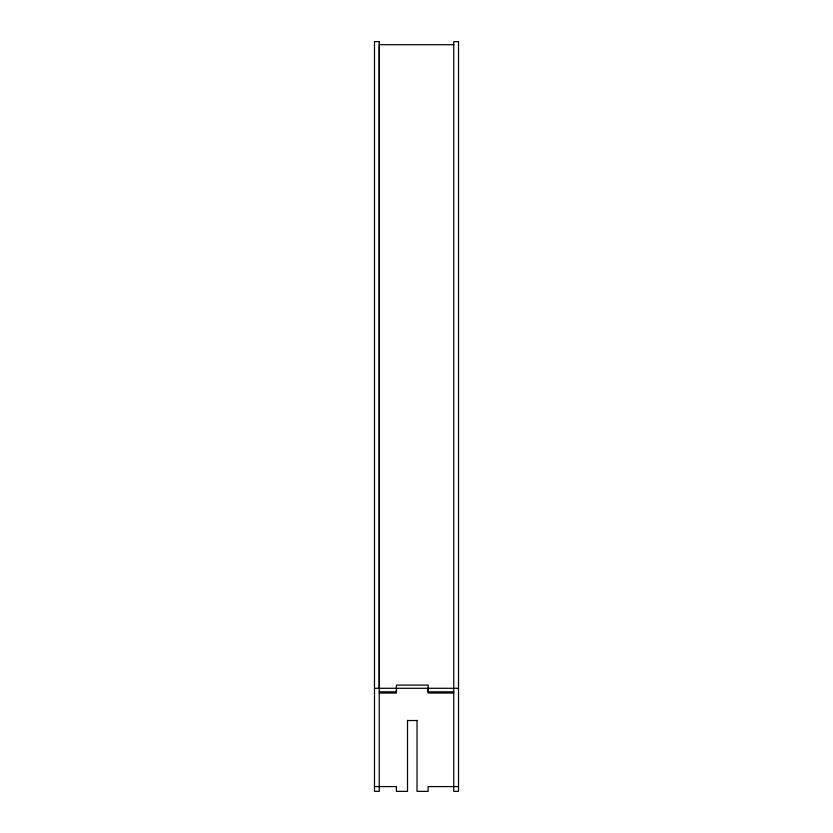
<?xml version="1.0" encoding="UTF-8"?>
<svg xmlns="http://www.w3.org/2000/svg" width="833" height="833" viewBox="0 0 833 833"><rect width="100%" height="100%" fill="white"/><g stroke="black" fill="none" stroke-linecap="round" stroke-linejoin="round"><path stroke-width="1.25" d="M379.244 688.287L379.244 44.711L453.756 44.711M396.414 688.287L396.414 691.827L379.244 691.827M428.131 688.287L428.131 691.827L453.756 691.827M374.486 688.287L458.514 688.287M379.244 693.046L396.414 693.046L396.414 685.111L428.131 685.111L428.131 693.046L453.756 693.046M407.514 720.535L417.031 720.535M374.486 786.591L396.414 786.591L396.414 791.35L407.514 791.35L407.514 720.358M458.514 786.591L428.131 786.591L428.131 791.35L417.031 791.35L417.031 720.358M379.244 41.65L374.486 41.65L374.486 791.35L379.244 791.35L379.244 41.65M458.514 41.65L453.756 41.65L453.756 791.35L458.514 791.35L458.514 41.65"/></g></svg>
